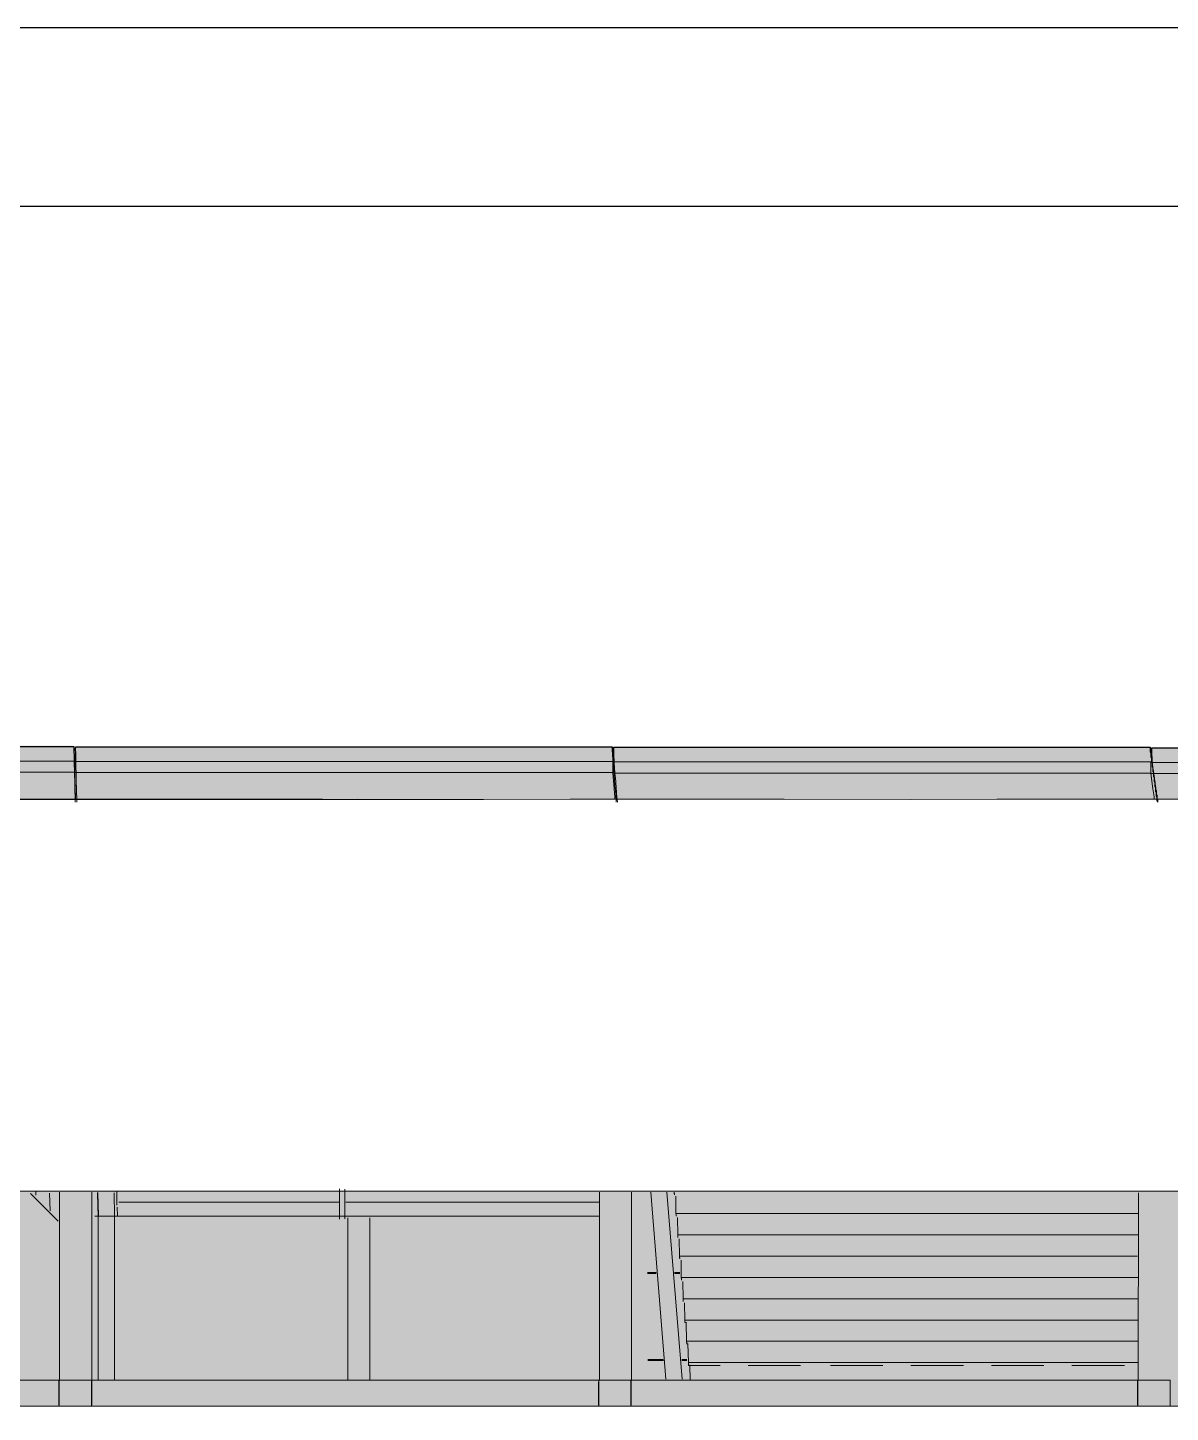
# Model space of a CAD drawing. Header units: millimetres. Extents: x 0 to 84100, y 0 to 59400.
# Drawn here: x 40214 to 46601, y 51662 to 59400 of the extents above; entities that cross this region are included whole.
import ezdxf

# ---------------------------------------------------------------- set-up
doc = ezdxf.new("R2010")
doc.units = ezdxf.units.MM
for name, color, linetype, lineweight in [('09_立面の外形', 7, 'Continuous', 30), ('10_見えがかり', 7, 'Continuous', 13), ('12_見えがかり（ガラス）', 5, 'Continuous', 9), ('90_図枠', 7, 'Continuous', 25)]:
    doc.layers.add(name, color=color, linetype=linetype, lineweight=lineweight)

msp = doc.modelspace()

# ---------------------------------------------------------------- hatches: boundary and pattern name
at = {"layer": '10_見えがかり', "true_color": 0xe9dcc4}
msp.add_hatch(color=8, dxfattribs=at).paths.add_polyline_path([(61784.3, 55441.6), (61794.3, 55431.6), (61794.3, 55401.6), (61779.3, 55416.6), (61639.3, 55416.6), (61629.3, 55406.6), (61389.3, 55406.6), (61379.3, 55396.6), (61139.3, 55396.6), (61129.3, 55386.6), (60659.3, 55386.6), (60649.3, 55376.6), (60189.3, 55376.6), (60179.3, 55366.6), (59729.3, 55366.6), (59719.3, 55356.6), (59269.3, 55356.6), (59259.3, 55346.6), (58809.3, 55346.6), (58799.3, 55336.6), (57919.3, 55336.6), (57909.3, 55326.6), (57089.3, 55326.6), (57079.3, 55316.6), (56269.3, 55316.6), (56259.3, 55306.6), (55149.3, 55306.6), (55139.3, 55296.6), (54009.3, 55296.6), (53999.3, 55286.6), (49499.3, 55286.6), (49489.3, 55296.6), (37469.3, 55296.6), (37459.3, 55306.6), (31159.3, 55306.6), (31154.3, 55301.6), (31154.3, 55371.6), (31169.3, 55386.6), (40469.3, 55386.6), (40479.3, 55376.6), (54879.3, 55376.6), (54889.3, 55386.6), (56089.3, 55386.6), (56099.3, 55396.6), (56929.3, 55396.6), (56939.3, 55406.6), (57759.3, 55406.6), (57769.3, 55416.6), (58689.3, 55416.6), (58699.3, 55426.6), (59159.3, 55426.6), (59169.3, 55436.6), (59619.3, 55436.6), (59629.3, 55446.6), (60089.3, 55446.6), (60099.3, 55456.6), (60549.3, 55456.6), (60559.3, 55466.6), (61009.3, 55466.6), (61019.3, 55476.6), (61049.3, 55476.6), (61059.3, 55466.6), (61069.3, 55466.6), (61079.3, 55476.6), (61319.3, 55476.6), (61329.3, 55486.6), (61569.3, 55486.6), (61579.3, 55496.6), (61779.3, 55496.6), (61784.3, 55491.6)])
at = {"layer": '12_見えがかり（ガラス）', "true_color": 0xdce9f2}
for points in [[(40469.3, 55296.6), (40474.3, 55291.6), (40474.3, 55171.6), (40484.3, 55161.6), (40484.3, 55091.6), (40479.3, 55086.6), (37469.3, 55086.6), (37464.3, 55091.6), (37464.3, 55291.6), (37469.3, 55296.6)], [(43479.3, 55296.6), (43484.3, 55291.6), (43484.3, 55191.6), (43494.3, 55181.6), (43494.3, 55091.6), (43489.3, 55086.6), (40489.3, 55086.6), (40484.3, 55091.6), (40484.3, 55161.6), (40474.3, 55171.6), (40474.3, 55291.6), (40479.3, 55296.6)], [(46489.3, 55296.6), (46494.3, 55291.6), (46494.3, 55181.6), (46504.3, 55171.6), (46504.3, 55111.6), (46514.3, 55101.6), (46514.3, 55091.6), (46509.3, 55086.6), (43499.3, 55086.6), (43494.3, 55091.6), (43494.3, 55181.6), (43484.3, 55191.6), (43484.3, 55291.6), (43489.3, 55296.6)], [(49489.3, 55296.6), (49494.3, 55291.6), (49494.3, 55221.6), (49504.3, 55211.6), (49504.3, 55171.6), (49514.3, 55161.6), (49514.3, 55121.6), (49524.3, 55111.6), (49524.3, 55091.6), (49519.3, 55086.6), (46519.3, 55086.6), (46514.3, 55091.6), (46514.3, 55101.6), (46504.3, 55111.6), (46504.3, 55171.6), (46494.3, 55181.6), (46494.3, 55291.6), (46499.3, 55296.6)], [(61269.3, 52896.6), (61274.3, 52891.6), (61274.3, 51701.6), (61269.3, 51696.6), (31699.3, 51696.6), (31694.3, 51701.6), (31694.3, 52891.6), (31699.3, 52896.6)]]:
    msp.add_hatch(color=8, dxfattribs=at).paths.add_polyline_path(points)

# ---------------------------------------------------------------- linework, layer by layer
at = {"layer": '09_立面の外形'}
msp.add_lwpolyline([(39722.9, 55383.4), (40222.6, 55383.4), (40472.4, 55383.4), (40472.5, 55376), (40472.5, 55368.5), (40472.6, 55361.1), (40472.7, 55354.2), (40473.2, 55354.2), (40473.2, 55346.7), (40473.3, 55339.3), (40473.4, 55331.9), (40473.4, 55325), (40473.9, 55325), (40474, 55317.5), (40474.1, 55310.1), (40474.1, 55301.3), (40483, 55301.3), (40483, 55308.3), (40482.8, 55323.1), (40482.8, 55330.4), (40482.7, 55337.8), (40482.6, 55345.2), (40482.6, 55352.5), (40482.5, 55359.9), (40482.4, 55367.3), (40482.6, 55381), (40732.4, 55381), (40982.3, 55381), (41232.1, 55381), (41481.9, 55381), (41731.7, 55381), (41981.6, 55381), (42231.4, 55381), (42481.2, 55381), (42731, 55381), (42980.8, 55381), (43230.7, 55381), (43480.5, 55381), (43480.7, 55373.6), (43481.1, 55358.9), (43481.2, 55352.5), (43482.8, 55352.5), (43483, 55345.2), (43483.2, 55337.8), (43483.3, 55330.4), (43483.5, 55324.1), (43485.1, 55324.1), (43485.4, 55309.4), (43485.6, 55302), (43485.8, 55296.2), (43492.1, 55296.2), (43491.9, 55306.2), (43491.7, 55313.5), (43491.5, 55320.8), (43491.3, 55328.1), (43491.1, 55335.4), (43490.7, 55350), (43490.5, 55357.3), (43490.4, 55364.6), (43490.7, 55378.4), (43740.4, 55378.4), (43990.2, 55378.4), (44239.9, 55378.4), (44489.7, 55378.4), (44739.4, 55378.4), (44989.1, 55378.4), (45238.9, 55378.4), (45488.6, 55378.4), (45738.4, 55378.4), (45988.1, 55378.4), (46237.9, 55378.4), (46487.6, 55378.4), (46487.9, 55371.1), (46488.2, 55363.8), (46488.6, 55356.5), (46488.8, 55350.8), (46491.4, 55350.8), (46491.7, 55343.5), (46492, 55336.2), (46492.4, 55328.9), (46492.6, 55323.1), (46499, 55323.1), (46498.6, 55332.9), (46498.2, 55340.2), (46497.9, 55347.4), (46497.6, 55354.6), (46497.3, 55361.8), (46497.8, 55375.7), (46997, 55375.7)], dxfattribs=at)
at = {"layer": '10_見えがかり'}
for points in [[(39722.9, 55383.4), (40222.6, 55383.4), (40472.4, 55383.4), (40472.5, 55376), (40472.5, 55368.5), (40472.6, 55361.1), (40472.7, 55354.2), (40473.2, 55354.2), (40473.2, 55346.7), (40473.3, 55339.3), (40473.4, 55331.9), (40473.4, 55325), (40473.9, 55325), (40474, 55317.5), (40474.1, 55310.1), (40474.1, 55302.7), (40474.2, 55295.8), (40474.7, 55295.8), (40474.8, 55288.3), (40474.8, 55280.9), (40474.9, 55273.5), (40475, 55266.5), (40475.5, 55266.5), (40475.5, 55259.1), (40475.6, 55251.7), (40475.7, 55244.2), (40475.7, 55237.3), (40476.2, 55237.3), (40476.3, 55229.9), (40476.3, 55222.5), (40476.4, 55215), (40476.5, 55208.1), (40477, 55208.1), (40477, 55200.7), (40477.1, 55193.3), (40477.2, 55185.8), (40477.2, 55178.9), (40477.7, 55178.9), (40477.8, 55171.5), (40477.9, 55164), (40477.9, 55156.6), (40478, 55149.7), (40478.5, 55149.7), (40478.6, 55142.3), (40478.6, 55134.8), (40478.7, 55127.4), (40478.8, 55120.5), (40479.3, 55120.5), (40479.3, 55113), (40479.4, 55105.6), (40479.5, 55098.2), (40479.5, 55091.3), (40480, 55091.3), (40480.1, 55083.8), (40480.2, 55076.4), (40480.2, 55071.6)], [(40489.2, 55071.6), (40489.1, 55073.3), (40489.1, 55079.7), (40488.6, 55079.7), (40488.5, 55087), (40488.4, 55094.4), (40488.4, 55101.8), (40488.3, 55108.1), (40487.8, 55108.1), (40487.7, 55115.5), (40487.7, 55122.9), (40487.6, 55130.2), (40487.6, 55136.6), (40487, 55136.6), (40487, 55143.9), (40486.9, 55151.3), (40486.8, 55158.7), (40486.8, 55165), (40486.3, 55165), (40486.1, 55187.1), (40486, 55193.5), (40485.5, 55193.5), (40485.4, 55200.9), (40485.3, 55215.6), (40485.3, 55221.9), (40484.7, 55221.9), (40484.7, 55229.3), (40484.6, 55236.7), (40484.6, 55244.1), (40484.5, 55250.4), (40484, 55250.4), (40483.9, 55257.8), (40483.9, 55265.1), (40483.8, 55272.5), (40483.7, 55278.9), (40483.2, 55278.9), (40483.1, 55286.2), (40483.1, 55293.6), (40483, 55301), (40483, 55308.3), (40482.8, 55323.1), (40482.8, 55330.4), (40482.7, 55337.8), (40482.6, 55345.2), (40482.6, 55352.5), (40482.5, 55359.9), (40482.4, 55367.3), (40482.6, 55381), (40732.4, 55381), (40982.3, 55381), (41232.1, 55381), (41481.9, 55381), (41731.7, 55381), (41981.6, 55381), (42231.4, 55381), (42481.2, 55381), (42731, 55381), (42980.8, 55381), (43230.7, 55381), (43480.5, 55381), (43480.7, 55373.6), (43481.1, 55358.9), (43481.2, 55352.5), (43482.8, 55352.5), (43483, 55345.2), (43483.2, 55337.8), (43483.3, 55330.4), (43483.5, 55324.1), (43485.1, 55324.1), (43485.4, 55309.4), (43485.6, 55302), (43485.8, 55295.6), (43487.3, 55295.6), (43487.5, 55288.3), (43487.7, 55280.9), (43487.9, 55273.5), (43488.1, 55267.2), (43489.6, 55267.2), (43489.8, 55259.8), (43490, 55252.4), (43490.2, 55245.1), (43490.4, 55238.7), (43491.9, 55238.7), (43492.1, 55231.4), (43492.5, 55216.6), (43492.6, 55210.3), (43494.2, 55210.3), (43494.4, 55202.9), (43494.6, 55195.5), (43494.8, 55188.2), (43494.9, 55181.8), (43496.5, 55181.8), (43496.7, 55174.4), (43496.9, 55167.1), (43497, 55159.7), (43497.2, 55153.4), (43498.8, 55153.4), (43498.9, 55146), (43499.1, 55138.6), (43499.3, 55131.2), (43499.5, 55124.9), (43501, 55124.9), (43501.2, 55117.5), (43501.4, 55110.2), (43501.6, 55102.8), (43501.8, 55096.4), (43503.3, 55096.4), (43503.5, 55089.1), (43503.7, 55081.7), (43503.9, 55074.3), (43504, 55071.6)], [(43499.3, 55201.4), (43499.1, 55208.7), (43498.9, 55216), (43498.8, 55221.8), (43497.2, 55221.8), (43497, 55229.1), (43496.8, 55236.4), (43496.6, 55243.7), (43496.5, 55249.4), (43494.9, 55249.4), (43494.5, 55264), (43494.4, 55271.3), (43494.2, 55277), (43492.6, 55277), (43492.4, 55284.3), (43492.3, 55291.6), (43492.1, 55298.9), (43491.9, 55306.2), (43491.7, 55313.5), (43491.5, 55320.8), (43491.3, 55328.1), (43491.1, 55335.4), (43490.7, 55350), (43490.5, 55357.3), (43490.4, 55364.6), (43490.7, 55378.4), (43740.4, 55378.4), (43990.2, 55378.4), (44239.9, 55378.4), (44489.7, 55378.4), (44739.4, 55378.4), (44989.1, 55378.4), (45238.9, 55378.4), (45488.6, 55378.4), (45738.4, 55378.4), (45988.1, 55378.4), (46237.9, 55378.4), (46487.6, 55378.4), (46487.9, 55371.1), (46488.2, 55363.8), (46488.6, 55356.5), (46488.8, 55350.8), (46491.4, 55350.8), (46491.7, 55343.5), (46492, 55336.2), (46492.4, 55328.9), (46492.6, 55323.1), (46495.2, 55323.1), (46495.5, 55315.8), (46495.8, 55308.5), (46496.2, 55301.2), (46496.4, 55295.5), (46499, 55295.5), (46499.3, 55288.2), (46499.6, 55280.9), (46500, 55273.6), (46500.2, 55267.9), (46502.8, 55267.9), (46503.1, 55260.6), (46503.5, 55253.3), (46503.8, 55246), (46504, 55240.2), (46506.6, 55240.2), (46506.9, 55232.9), (46507.3, 55225.6), (46507.6, 55218.3), (46507.8, 55212.6), (46510.4, 55212.6), (46510.7, 55205.3), (46511.1, 55198), (46511.4, 55190.7), (46511.6, 55185), (46514.2, 55185), (46514.5, 55177.7), (46514.9, 55170.4), (46515.2, 55163.1), (46515.4, 55157.3), (46518, 55157.3), (46518.3, 55150), (46518.7, 55142.7), (46519, 55135.4), (46519.2, 55129.7), (46521.8, 55129.7), (46522.2, 55122.4), (46522.5, 55115.1), (46522.8, 55107.8), (46523, 55102.1), (46525.6, 55102.1), (46526, 55094.8), (46526.3, 55087.5), (46526.6, 55080.2), (46526.8, 55074.4), (46529.4, 55074.4), (46529.6, 55071.6)], [(46520.1, 55141.3), (46519.8, 55148.5), (46519.5, 55155.7), (46519.2, 55162.9), (46519, 55168), (46516.3, 55168), (46516, 55175.3), (46515.7, 55182.5), (46515.4, 55189.7), (46515.2, 55194.8), (46512.5, 55194.8), (46512.2, 55202), (46511.9, 55209.3), (46511.6, 55216.5), (46511.3, 55221.6), (46508.7, 55221.6), (46508.4, 55228.8), (46508.1, 55236), (46507.8, 55243.2), (46507.5, 55248.3), (46504.9, 55248.3), (46504.6, 55255.6), (46504.3, 55262.8), (46503.9, 55270), (46503.7, 55275.1), (46501.1, 55275.1), (46500.8, 55282.3), (46500.1, 55296.8), (46499.8, 55304), (46499.2, 55318.5), (46498.9, 55325.7), (46498.6, 55332.9), (46498.2, 55340.2), (46497.9, 55347.4), (46497.6, 55354.6), (46497.3, 55361.8), (46497.8, 55375.7), (46997, 55375.7)], [(43510.5, 55071.6), (43510.4, 55077.9), (43510.2, 55083.6), (43508.6, 55083.6), (43508.5, 55090.9), (43508.3, 55098.2), (43508.1, 55105.5), (43507.9, 55111.2), (43506.4, 55111.2), (43506.2, 55118.5), (43506, 55125.8), (43505.8, 55133.1), (43505.6, 55138.9), (43504.1, 55138.9), (43503.9, 55146.2), (43503.7, 55153.5), (43503.5, 55160.8), (43503.4, 55166.5), (43501.8, 55166.5), (43501.6, 55173.8), (43501.4, 55181.1), (43501.2, 55188.4), (43501.1, 55194.1), (43499.5, 55194.1), (43499.3, 55201.4)], [(46531.1, 55071.6), (46530.9, 55075.4), (46530.6, 55082.7), (46530.4, 55087.7), (46527.8, 55087.7), (46527.4, 55095), (46527.1, 55102.2), (46526.8, 55109.4), (46526.6, 55114.5), (46523.9, 55114.5), (46523.6, 55121.7), (46523.3, 55129), (46523, 55136.2), (46522.8, 55141.3), (46520.1, 55141.3)], [(38964.7, 55086.7), (41451.8, 55087.2)], [(39672.7, 55087.9), (40394.9, 55088.1)], [(40394.9, 55088.1), (40862.2, 55088.3)], [(41862.7, 55088.1), (40394.9, 55088.1)], [(40394.9, 55088.1), (41367.4, 55087.1)], [(40862.2, 55088.3), (41367.4, 55087.1)], [(41367.4, 55087.1), (42058, 55087.7)], [(41367.4, 55087.1), (42762.7, 55087.4)], [(42058, 55087.7), (42762.7, 55087.4)], [(42762.7, 55087.4), (43247.3, 55088.7)], [(42762.7, 55087.4), (43752.5, 55088.1)], [(43381.5, 55087.6), (42762.7, 55087.4)], [(43247.3, 55088.7), (43752.5, 55088.1)], [(44131.4, 55088.1), (43752.5, 55088.1)], [(43752.5, 55088.1), (44442.8, 55088.1)], [(43752.5, 55088.1), (45147.4, 55087.2)], [(44442.8, 55088.1), (45147.4, 55087.2)], [(45147.4, 55087.2), (46136.9, 55088.2)], [(45147.4, 55087.2), (45631.8, 55088.1)], [(45631.8, 55088.1), (46136.9, 55088.2)], [(46046.9, 55088.1), (46136.9, 55088.2)], [(46136.9, 55088.2), (46827, 55089)], [(46136.9, 55088.2), (47531.3, 55087.6)], [(39672.7, 52896.6), (40394.9, 52896.6)], [(40384.7, 52730.2), (40230.8, 52884.1)], [(40260.2, 52894.7), (40260.2, 52874.7)], [(40337.2, 52887), (40339.8, 52787)], [(40392.3, 52892.8), (40392.4, 51843.3)], [(40394.9, 52896.6), (40862.2, 52896.6)], [(40572.3, 52892.8), (40572.4, 51843.3)], [(40605.1, 52889.3), (40607.2, 52811.2)], [(40607.1, 52889.3), (40609.2, 52811.2)], [(40607.1, 52887.8), (40610.5, 52758.1)], [(40697.1, 52887.8), (40700.5, 52758.1)], [(40712.6, 52893), (40713.4, 52835.1)], [(41367.4, 52896.6), (40862.2, 52896.6)], [(41367.4, 52896.6), (42058, 52896.6)], [(41956.7, 52741.8), (41956.7, 52911.3)], [(41986.7, 52909.6), (41986.7, 52743.5)], [(42058, 52896.6), (42762.7, 52896.6)], [(42762.7, 52896.6), (43247.3, 52896.6)], [(43247.3, 52896.6), (43752.5, 52896.6)], [(43410, 52891.5), (43410, 51842.5)], [(43590, 52891.5), (43590, 51842.5)], [(43696.9, 52891.2), (43781.9, 51846.2)], [(43752.5, 52896.6), (44442.8, 52896.6)], [(43786.8, 52891.2), (43871.9, 51846.2)], [(43828.2, 52891.1), (43828.1, 52892.3)], [(43828.2, 52891.1), (43828.3, 52889.8)], [(43828.3, 52889.8), (43828.4, 52888.5)], [(43828.4, 52888.5), (43828.5, 52887.2)], [(43828.5, 52887.2), (43828.6, 52885.9)], [(43828.6, 52885.9), (43828.7, 52884.6)], [(43828.7, 52884.6), (43828.9, 52883.3)], [(43828.9, 52883.3), (43829, 52882.1)], [(43829, 52882.1), (43829.1, 52880.8)], [(43829.1, 52880.8), (43829.2, 52879.5)], [(43829.2, 52879.5), (43829.3, 52878.2)], [(43829.3, 52878.2), (43829.4, 52876.9)], [(43836.8, 52869.8), (43838, 52773.2)], [(44442.8, 52896.6), (45147.4, 52896.6)], [(45147.4, 52896.6), (45631.8, 52896.6)], [(45631.8, 52896.6), (46136.9, 52896.6)], [(46136.9, 52896.6), (46827, 52896.6)], [(46422.2, 51839), (46422.6, 52888.6)], [(40607.2, 52811.2), (40608.5, 52762.4)], [(40609.2, 52811.2), (40610.5, 52762.4)], [(40713.4, 52833.8), (40713.4, 52835.1)], [(40713.4, 52833.8), (40713.4, 52832.5)], [(40713.4, 52832.5), (40713.4, 52831.2)], [(40713.4, 52831.2), (40713.4, 52829.9)], [(40713.4, 52829.9), (40713.5, 52828.5)], [(40713.5, 52828.5), (40713.5, 52827.2)], [(40713.5, 52827.2), (40713.5, 52825.9)], [(40713.5, 52825.9), (40713.5, 52824.6)], [(40713.5, 52824.6), (40713.5, 52823.2)], [(40713.5, 52823.2), (40713.5, 52821.9)], [(40713.5, 52821.9), (40713.5, 52820.6)], [(40713.5, 52820.6), (40713.5, 52819.3)], [(40715.4, 52808.7), (40716.1, 52760.5)], [(40723.4, 52835.1), (41173.3, 52835.1)], [(40723.4, 52835.1), (40943.3, 52835.1)], [(41173.3, 52835.1), (40943.3, 52835.1)], [(41403.2, 52835.1), (41173.3, 52835.1)], [(41633.1, 52835.1), (41403.2, 52835.1)], [(41863.1, 52835.1), (41633.1, 52835.1)], [(41953.1, 52835.1), (41863.1, 52835.1)], [(42093, 52835.1), (41993, 52835.1)], [(42322.9, 52835.1), (42093, 52835.1)], [(42552.9, 52835.1), (42322.9, 52835.1)], [(42782.8, 52835.1), (42552.9, 52835.1)], [(43012.8, 52835.1), (42782.8, 52835.1)], [(43242.7, 52835.1), (43012.8, 52835.1)], [(43412.6, 52835.1), (43242.7, 52835.1)], [(40608.6, 52758.3), (40590.3, 52758.3)], [(40699.4, 52758.3), (40608.6, 52758.3)], [(40608.6, 51841.3), (40608.6, 52758.3)], [(40608.6, 51841.3), (40608.6, 52758.3)], [(42003.3, 52758.3), (40699.4, 52758.3)], [(40699.4, 51841.3), (40699.4, 52758.3)], [(40699.4, 51841.3), (40699.4, 52758.3)], [(42127.1, 52758.3), (42003.3, 52758.3)], [(42003.3, 51841.3), (42003.3, 52748.4)], [(42003.3, 51841.3), (42003.3, 52748.4)], [(43411.2, 52758.3), (42127.1, 52758.3)], [(42127.1, 51841.3), (42127.1, 52748.4)], [(42127.1, 51841.3), (42127.1, 52748.4)], [(43838.1, 52771.9), (43838, 52773.2)], [(43838, 52773.2), (44068.7, 52773.2)], [(43838.1, 52771.9), (43838.2, 52770.6)], [(43838.2, 52770.6), (43838.3, 52769.3)], [(43838.3, 52769.3), (43838.4, 52768)], [(43838.4, 52768), (43838.5, 52766.8)], [(43838.5, 52766.8), (43838.6, 52765.5)], [(43838.6, 52765.5), (43838.7, 52764.2)], [(43838.7, 52764.2), (43838.8, 52762.9)], [(43838.8, 52762.9), (43838.9, 52761.6)], [(43838.9, 52761.6), (43839.1, 52760.3)], [(43839.1, 52760.3), (43839.2, 52759)], [(43839.2, 52759), (43839.3, 52757.7)], [(43846.6, 52750.7), (43847.9, 52654)], [(44299.4, 52773.2), (44068.7, 52773.2)], [(44530.1, 52773.2), (44299.4, 52773.2)], [(44760.8, 52773.2), (44530.1, 52773.2)], [(44991.4, 52773.2), (44760.8, 52773.2)], [(45222.1, 52773.2), (44991.4, 52773.2)], [(45452.8, 52773.2), (45222.1, 52773.2)], [(45683.5, 52773.2), (45452.8, 52773.2)], [(45914.2, 52773.2), (45683.5, 52773.2)], [(46144.9, 52773.2), (45914.2, 52773.2)], [(46375.6, 52773.2), (46144.9, 52773.2)], [(46423.6, 52773.2), (46375.6, 52773.2)], [(43848, 52652.7), (43847.9, 52654)], [(43847.9, 52654), (44310.4, 52654)], [(43847.9, 52654), (44079.1, 52654)], [(43848, 52652.7), (43848.1, 52651.5)], [(43848.1, 52651.5), (43848.2, 52650.2)], [(43848.2, 52650.2), (43848.3, 52648.9)], [(43848.3, 52648.9), (43848.4, 52647.6)], [(43848.4, 52647.6), (43848.5, 52646.3)], [(43848.5, 52646.3), (43848.6, 52645)], [(43848.6, 52645), (43848.7, 52643.7)], [(43848.7, 52643.7), (43848.8, 52642.4)], [(43848.8, 52642.4), (43848.9, 52641.2)], [(43848.9, 52641.2), (43849, 52639.9)], [(43849, 52639.9), (43849.2, 52638.6)], [(43856.4, 52631.5), (43857.8, 52534.9)], [(44310.4, 52654), (44079.1, 52654)], [(44541.7, 52654), (44310.4, 52654)], [(44772.9, 52654), (44541.7, 52654)], [(45004.2, 52654), (44772.9, 52654)], [(45235.5, 52654), (45004.2, 52654)], [(45466.7, 52654), (45235.5, 52654)], [(45698, 52654), (45466.7, 52654)], [(45929.3, 52654), (45698, 52654)], [(46160.5, 52654), (45929.3, 52654)], [(46391.8, 52654), (46160.5, 52654)], [(46420.7, 52654), (46391.8, 52654)], [(43857.9, 52533.6), (43857.8, 52534.9)], [(43857.8, 52534.9), (44089.6, 52534.9)], [(43857.9, 52533.6), (43858, 52532.3)], [(43858, 52532.3), (43858.1, 52531)], [(43858.1, 52531), (43858.2, 52529.7)], [(43858.2, 52529.7), (43858.3, 52528.4)], [(43858.3, 52528.4), (43858.4, 52527.1)], [(43858.4, 52527.1), (43858.5, 52525.9)], [(43858.5, 52525.9), (43858.6, 52524.6)], [(43858.6, 52524.6), (43858.7, 52523.3)], [(43858.7, 52523.3), (43858.8, 52522)], [(43858.8, 52522), (43858.9, 52520.7)], [(43858.9, 52520.7), (43859, 52519.4)], [(43866.2, 52512.3), (43867.6, 52415.7)], [(44321.4, 52534.9), (44089.6, 52534.9)], [(44553.3, 52534.9), (44321.4, 52534.9)], [(44785.1, 52534.9), (44553.3, 52534.9)], [(45017, 52534.9), (44785.1, 52534.9)], [(45248.8, 52534.9), (45017, 52534.9)], [(45480.7, 52534.9), (45248.8, 52534.9)], [(45712.5, 52534.9), (45480.7, 52534.9)], [(45944.4, 52534.9), (45712.5, 52534.9)], [(46176.2, 52534.9), (45944.4, 52534.9)], [(46408, 52534.9), (46176.2, 52534.9)], [(46417.7, 52534.9), (46408, 52534.9)], [(43707.9, 52443.4), (43679.6, 52443.4)], [(43679.6, 52437.4), (43707.9, 52437.4)], [(43709.2, 52443.4), (43680.9, 52443.4)], [(43680.9, 52437.4), (43709.2, 52437.4)], [(43726.8, 52443.4), (43707.9, 52443.4)], [(43707.9, 52437.4), (43726.8, 52437.4)], [(43728.1, 52443.4), (43709.2, 52443.4)], [(43709.2, 52437.4), (43728.1, 52437.4)], [(43849.5, 52443.4), (43830.6, 52443.4)], [(43830.6, 52437.4), (43849.5, 52437.4)], [(43859, 52443.4), (43849.5, 52443.4)], [(43849.5, 52437.4), (43859, 52437.4)], [(43867.7, 52414.4), (43867.6, 52415.7)], [(43867.6, 52415.7), (44100.1, 52415.7)], [(43867.7, 52414.4), (43867.9, 52413.1)], [(43867.9, 52413.1), (43868, 52411.9)], [(43868, 52411.9), (43868.1, 52410.6)], [(43868.1, 52410.6), (43868.2, 52409.3)], [(43868.2, 52409.3), (43868.3, 52408)], [(43868.3, 52408), (43868.4, 52406.7)], [(43868.4, 52406.7), (43868.5, 52405.4)], [(43868.5, 52405.4), (43868.6, 52404.1)], [(43868.6, 52404.1), (43868.7, 52402.8)], [(43868.7, 52402.8), (43868.8, 52401.5)], [(43868.8, 52401.5), (43868.9, 52400.3)], [(43875.9, 52393.2), (43877.5, 52296.6)], [(44332.5, 52415.7), (44100.1, 52415.7)], [(44564.9, 52415.7), (44332.5, 52415.7)], [(44797.3, 52415.7), (44564.9, 52415.7)], [(45029.7, 52415.7), (44797.3, 52415.7)], [(45262.2, 52415.7), (45029.7, 52415.7)], [(45494.6, 52415.7), (45262.2, 52415.7)], [(45727, 52415.7), (45494.6, 52415.7)], [(45959.4, 52415.7), (45727, 52415.7)], [(46191.8, 52415.7), (45959.4, 52415.7)], [(46424.3, 52415.7), (46191.8, 52415.7)], [(43877.6, 52295.3), (43877.5, 52296.6)], [(43877.5, 52296.6), (44343.5, 52296.6)], [(43877.5, 52296.6), (44110.5, 52296.6)], [(43877.6, 52295.3), (43877.7, 52294)], [(43877.7, 52294), (43877.8, 52292.7)], [(43877.8, 52292.7), (43877.9, 52291.4)], [(43877.9, 52291.4), (43878.1, 52290.1)], [(43878.1, 52290.1), (43878.2, 52288.8)], [(43878.2, 52288.8), (43878.3, 52287.5)], [(43878.3, 52287.5), (43878.4, 52286.3)], [(43878.4, 52286.3), (43878.5, 52285)], [(43878.5, 52285), (43878.6, 52283.7)], [(43878.6, 52283.7), (43878.7, 52282.4)], [(43878.7, 52282.4), (43878.8, 52281.1)], [(43885.7, 52274), (43887.4, 52177.4)], [(44343.5, 52296.6), (44110.5, 52296.6)], [(44576.5, 52296.6), (44343.5, 52296.6)], [(44809.5, 52296.6), (44576.5, 52296.6)], [(45042.5, 52296.6), (44809.5, 52296.6)], [(45275.5, 52296.6), (45042.5, 52296.6)], [(45508.5, 52296.6), (45275.5, 52296.6)], [(45741.5, 52296.6), (45508.5, 52296.6)], [(45974.5, 52296.6), (45741.5, 52296.6)], [(46207.5, 52296.6), (45974.5, 52296.6)], [(46421.1, 52296.6), (46207.5, 52296.6)], [(43887.5, 52176.1), (43887.4, 52177.4)], [(43887.4, 52177.4), (44354.5, 52177.4)], [(43887.4, 52177.4), (44121, 52177.4)], [(43887.5, 52176.1), (43887.6, 52174.8)], [(43887.6, 52174.8), (43887.7, 52173.5)], [(43887.7, 52173.5), (43887.8, 52172.2)], [(43887.8, 52172.2), (43887.9, 52171)], [(43887.9, 52171), (43888, 52169.7)], [(43888, 52169.7), (43888.1, 52168.4)], [(43888.1, 52168.4), (43888.3, 52167.1)], [(43888.3, 52167.1), (43888.4, 52165.8)], [(43888.4, 52165.8), (43888.5, 52164.5)], [(43888.5, 52164.5), (43888.6, 52163.2)], [(43888.6, 52163.2), (43888.7, 52161.9)], [(43895.3, 52164.5), (43897.3, 52058.3)], [(44354.5, 52177.4), (44121, 52177.4)], [(44588.1, 52177.4), (44354.5, 52177.4)], [(44821.7, 52177.4), (44588.1, 52177.4)], [(45055.3, 52177.4), (44821.7, 52177.4)], [(45288.8, 52177.4), (45055.3, 52177.4)], [(45522.4, 52177.4), (45288.8, 52177.4)], [(45756, 52177.4), (45522.4, 52177.4)], [(45989.6, 52177.4), (45756, 52177.4)], [(46223.1, 52177.4), (45989.6, 52177.4)], [(46417.8, 52177.4), (46223.1, 52177.4)], [(43897.4, 52057), (43897.3, 52058.3)], [(43897.3, 52058.3), (44365.6, 52058.3)], [(43897.3, 52058.3), (44131.4, 52058.3)], [(43897.4, 52057), (43897.5, 52055.7)], [(43897.5, 52055.7), (43897.6, 52054.4)], [(43897.6, 52054.4), (43897.7, 52053.1)], [(43897.7, 52053.1), (43897.8, 52051.8)], [(43897.8, 52051.8), (43897.9, 52050.5)], [(43897.9, 52050.5), (43898, 52049.2)], [(43898, 52049.2), (43898.1, 52047.9)], [(43898.1, 52047.9), (43898.2, 52046.6)], [(43898.2, 52046.6), (43898.3, 52045.4)], [(43898.3, 52045.4), (43898.5, 52044.1)], [(43898.5, 52044.1), (43898.6, 52042.8)], [(43905.1, 52045.4), (43907.2, 51939.1)], [(44365.6, 52058.3), (44131.4, 52058.3)], [(44599.7, 52058.3), (44365.6, 52058.3)], [(44833.9, 52058.3), (44599.7, 52058.3)], [(45068, 52058.3), (44833.9, 52058.3)], [(45302.2, 52058.3), (45068, 52058.3)], [(45536.3, 52058.3), (45302.2, 52058.3)], [(45770.5, 52058.3), (45536.3, 52058.3)], [(46004.6, 52058.3), (45770.5, 52058.3)], [(46238.8, 52058.3), (46004.6, 52058.3)], [(46424.2, 52058.3), (46238.8, 52058.3)], [(43690.8, 51957.1), (43681.3, 51957.1)], [(43681.3, 51951.1), (43690.8, 51951.1)], [(43682.7, 51951.1), (43692.1, 51951.1)], [(43719.1, 51957.1), (43690.8, 51957.1)], [(43690.8, 51951.1), (43719.1, 51951.1)], [(43692.1, 51951.1), (43720.4, 51951.1)], [(43747.4, 51957.1), (43719.1, 51957.1)], [(43719.1, 51951.1), (43747.4, 51951.1)], [(43720.4, 51951.1), (43748.8, 51951.1)], [(43766.3, 51957.1), (43747.4, 51957.1)], [(43747.4, 51951.1), (43766.3, 51951.1)], [(43748.8, 51951.1), (43767.6, 51951.1)], [(43889.1, 51957.1), (43870.2, 51957.1)], [(43870.2, 51951.1), (43889.1, 51951.1)], [(43898.5, 51957.1), (43889.1, 51957.1)], [(43889.1, 51951.1), (43898.5, 51951.1)], [(43907.3, 51937.8), (43907.2, 51939.1)], [(43907.2, 51939.1), (44141.9, 51939.1)], [(43907.3, 51937.8), (43907.4, 51936.5)], [(43907.4, 51936.5), (43907.5, 51935.2)], [(43907.5, 51935.2), (43907.6, 51933.9)], [(43907.6, 51933.9), (43907.7, 51932.6)], [(43907.7, 51932.6), (43907.8, 51931.4)], [(43907.8, 51931.4), (43907.9, 51930.1)], [(43907.9, 51930.1), (43908, 51928.8)], [(43908, 51928.8), (43908.1, 51927.5)], [(43908.1, 51927.5), (43908.2, 51926.2)], [(43908.2, 51926.2), (43908.3, 51924.9)], [(43908.3, 51924.9), (43908.4, 51923.6)], [(43914.8, 51926.2), (43916.6, 51839.3)], [(44376.6, 51939.1), (44141.9, 51939.1)], [(44611.3, 51939.1), (44376.6, 51939.1)], [(44846.1, 51939.1), (44611.3, 51939.1)], [(45080.8, 51939.1), (44846.1, 51939.1)], [(45315.5, 51939.1), (45080.8, 51939.1)], [(45550.2, 51939.1), (45315.5, 51939.1)], [(45785, 51939.1), (45550.2, 51939.1)], [(46019.7, 51939.1), (45785, 51939.1)], [(46254.4, 51939.1), (46019.7, 51939.1)], [(46420.7, 51939.1), (46254.4, 51939.1)], [(43908.4, 51923.6), (44084.5, 51923.6)], [(44241, 51923.6), (44378, 51923.6)], [(44378, 51923.6), (44534.5, 51923.6)], [(44700.8, 51923.6), (44847.6, 51923.6)], [(44847.6, 51923.6), (44994.3, 51923.6)], [(45150.9, 51923.6), (45317.2, 51923.6)], [(45317.2, 51923.6), (45444.4, 51923.6)], [(45600.9, 51923.6), (45786.8, 51923.6)], [(45786.8, 51923.6), (45894.4, 51923.6)], [(46051, 51923.6), (46256.4, 51923.6)], [(46256.4, 51923.6), (46344.5, 51923.6)], [(40153.1, 51840.6), (40389.1, 51840.6)], [(40389.1, 51700.6), (40389.1, 51840.6)], [(40391.1, 51840.5), (40571.1, 51840.5)], [(40391.1, 51840.5), (40391.1, 51825.5)], [(40391.1, 51825.5), (40391.1, 51810.5)], [(40391.1, 51810.5), (40391.1, 51795.5)], [(40391.1, 51795.5), (40391.1, 51780.6)], [(40391.1, 51780.6), (40391.1, 51765.6)], [(40571.1, 51840.5), (40571.1, 51825.5)], [(40571.1, 51825.5), (40571.1, 51810.5)], [(40571.1, 51810.5), (40571.1, 51795.5)], [(40571.1, 51795.5), (40571.1, 51780.6)], [(40571.1, 51780.6), (40571.1, 51765.6)], [(40573, 51700.6), (40573, 51840.6)], [(40809, 51840.6), (40573, 51840.6)], [(40809, 51840.6), (41044.9, 51840.6)], [(41044.9, 51840.6), (41280.8, 51840.6)], [(41280.8, 51840.6), (41516.7, 51840.6)], [(41516.7, 51840.6), (41752.7, 51840.6)], [(41752.7, 51840.6), (41988.6, 51840.6)], [(41988.6, 51840.6), (42224.5, 51840.6)], [(42224.5, 51840.6), (42460.5, 51840.6)], [(42460.5, 51840.6), (42696.4, 51840.6)], [(42696.4, 51840.6), (42932.3, 51840.6)], [(42932.3, 51840.6), (43168.2, 51840.6)], [(43168.2, 51840.6), (43404.2, 51840.6)], [(43404.2, 51700.6), (43404.2, 51830.6)], [(43406.1, 51840.5), (43586.1, 51840.5)], [(43406.1, 51840.5), (43406.1, 51825.5)], [(43406.1, 51825.5), (43406.1, 51810.5)], [(43406.1, 51810.5), (43406.1, 51795.5)], [(43406.1, 51795.5), (43406.1, 51780.6)], [(43406.1, 51780.6), (43406.1, 51765.6)], [(43586.1, 51840.5), (43586.1, 51825.5)], [(43586.1, 51825.5), (43586.1, 51810.5)], [(43586.1, 51810.5), (43586.1, 51795.5)], [(43586.1, 51795.5), (43586.1, 51780.6)], [(43586.1, 51780.6), (43586.1, 51765.6)], [(43588.1, 51700.6), (43588.1, 51840.6)], [(43823.9, 51840.6), (43588.1, 51840.6)], [(43823.9, 51840.6), (44059.8, 51840.6)], [(44059.8, 51840.6), (44295.6, 51840.6)], [(44295.6, 51840.6), (44531.5, 51840.6)], [(44531.5, 51840.6), (44767.3, 51840.6)], [(44767.3, 51840.6), (45003.1, 51840.6)], [(45003.1, 51840.6), (45239, 51840.6)], [(45239, 51840.6), (45474.8, 51840.6)], [(45474.8, 51840.6), (45710.7, 51840.6)], [(45710.7, 51840.6), (45946.5, 51840.6)], [(45946.5, 51840.6), (46182.4, 51840.6)], [(46182.4, 51840.6), (46418.2, 51840.6)], [(46418.2, 51700.6), (46418.2, 51840.6)], [(46420.3, 51840.5), (46600.1, 51840.5)], [(46420.3, 51840.5), (46420.3, 51825.5)], [(46420.3, 51825.5), (46420.3, 51810.5)], [(46420.3, 51810.5), (46420.3, 51795.5)], [(46420.3, 51795.5), (46420.3, 51780.6)], [(46420.3, 51780.6), (46420.3, 51765.6)], [(46600.1, 51840.5), (46600.1, 51825.5)], [(46600.1, 51825.5), (46600.1, 51810.5)], [(46600.1, 51810.5), (46600.1, 51795.5)], [(46600.1, 51795.5), (46600.1, 51780.6)], [(46600.1, 51780.6), (46600.1, 51765.6)], [(39672.7, 51696.6), (40394.9, 51696.6)], [(40391.1, 51765.6), (40391.1, 51750.6)], [(40391.1, 51750.6), (40391.1, 51735.6)], [(40391.1, 51735.6), (40391.1, 51720.6)], [(40391.1, 51720.6), (40391.1, 51705.6)], [(40391.1, 51705.6), (40391.1, 51698.1)], [(40394.9, 51696.6), (40862.2, 51696.6)], [(40571.1, 51765.6), (40571.1, 51750.6)], [(40571.1, 51750.6), (40571.1, 51735.6)], [(40571.1, 51735.6), (40571.1, 51720.6)], [(40571.1, 51720.6), (40571.1, 51705.6)], [(40571.1, 51705.6), (40571.1, 51698.1)], [(40862.2, 51696.6), (41367.4, 51696.6)], [(41367.4, 51696.6), (42058, 51696.6)], [(42058, 51696.6), (42762.7, 51696.6)], [(42762.7, 51696.6), (43247.3, 51696.6)], [(43752.5, 51696.6), (43247.3, 51696.6)], [(43406.1, 51765.6), (43406.1, 51750.6)], [(43406.1, 51750.6), (43406.1, 51735.6)], [(43406.1, 51735.6), (43406.1, 51720.6)], [(43406.1, 51720.6), (43406.1, 51705.6)], [(43406.1, 51705.6), (43406.1, 51698.1)], [(43586.1, 51765.6), (43586.1, 51750.6)], [(43586.1, 51750.6), (43586.1, 51735.6)], [(43586.1, 51735.6), (43586.1, 51720.6)], [(43586.1, 51720.6), (43586.1, 51705.6)], [(43586.1, 51705.6), (43586.1, 51698.1)], [(43752.5, 51696.6), (44442.8, 51696.6)], [(44442.8, 51696.6), (45147.4, 51696.6)], [(45147.4, 51696.6), (45631.8, 51696.6)], [(45631.8, 51696.6), (46136.9, 51696.6)], [(46136.9, 51696.6), (46827, 51696.6)], [(46420.3, 51765.6), (46420.3, 51750.6)], [(46420.3, 51750.6), (46420.3, 51735.6)], [(46420.3, 51735.6), (46420.3, 51720.6)], [(46420.3, 51720.6), (46420.3, 51705.6)], [(46420.3, 51705.6), (46420.3, 51698.1)], [(46600.1, 51765.6), (46600.1, 51750.6)], [(46600.1, 51750.6), (46600.1, 51735.6)], [(46600.1, 51735.6), (46600.1, 51720.6)], [(46600.1, 51720.6), (46600.1, 51705.6)], [(46600.1, 51705.6), (46600.1, 51698.1)]]:
    msp.add_lwpolyline(points, dxfattribs=at)
at = {"layer": '12_見えがかり（ガラス）'}
for points in [[(40226.7, 55301.3), (39976, 55301.3)], [(40477.3, 55301.3), (40226.7, 55301.3)], [(40477.3, 55301.3), (40477.3, 55239.7)], [(40477.6, 55298.9), (40477.3, 55237.1)], [(40728.2, 55298.9), (40477.6, 55298.9)], [(40978.9, 55298.9), (40728.2, 55298.9)], [(41229.5, 55298.9), (40978.9, 55298.9)], [(41480.1, 55298.9), (41229.5, 55298.9)], [(41730.8, 55298.9), (41480.1, 55298.9)], [(41981.4, 55298.9), (41730.8, 55298.9)], [(42232.1, 55298.9), (41981.4, 55298.9)], [(42482.7, 55298.9), (42232.1, 55298.9)], [(42733.4, 55298.9), (42482.7, 55298.9)], [(42984, 55298.9), (42733.4, 55298.9)], [(43234.6, 55298.9), (42984, 55298.9)], [(43485.3, 55298.9), (43234.6, 55298.9)], [(43485.3, 55298.9), (43485, 55237.2)], [(43485.5, 55296.2), (43485, 55234.4)], [(43736.1, 55296.2), (43485.5, 55296.2)], [(43986.6, 55296.2), (43736.1, 55296.2)], [(44237.2, 55296.2), (43986.6, 55296.2)], [(44487.8, 55296.2), (44237.2, 55296.2)], [(44738.3, 55296.2), (44487.8, 55296.2)], [(44988.9, 55296.2), (44738.3, 55296.2)], [(45239.4, 55296.2), (44988.9, 55296.2)], [(45490, 55296.2), (45239.4, 55296.2)], [(45740.6, 55296.3), (45490, 55296.2)], [(45991.1, 55296.3), (45740.6, 55296.3)], [(46241.7, 55296.3), (45991.1, 55296.3)], [(46492.2, 55296.3), (46241.7, 55296.3)], [(46492.2, 55296.3), (46491.8, 55234.4)], [(46492.5, 55293.5), (46491.8, 55231.5)], [(46742.9, 55293.5), (46492.5, 55293.5)], [(40226.7, 55239.7), (39976, 55239.7)], [(40477.3, 55239.7), (40226.7, 55239.7)], [(40478.6, 55192.6), (40477.3, 55239.7)], [(40728, 55237.1), (40477.3, 55237.1)], [(40477.3, 55237.1), (40478.6, 55191.3)], [(40479.8, 55145.6), (40478.6, 55192.6)], [(40478.6, 55191.3), (40479.8, 55145.5)], [(40978.6, 55237.1), (40728, 55237.1)], [(41229.3, 55237.1), (40978.6, 55237.1)], [(41479.9, 55237.1), (41229.3, 55237.1)], [(41730.5, 55237.1), (41479.9, 55237.1)], [(41981.2, 55237.1), (41730.5, 55237.1)], [(42231.8, 55237.1), (41981.2, 55237.1)], [(42482.5, 55237.1), (42231.8, 55237.1)], [(42733.1, 55237.1), (42482.5, 55237.1)], [(42983.7, 55237.2), (42733.1, 55237.1)], [(43234.4, 55237.2), (42983.7, 55237.2)], [(43485, 55237.2), (43234.4, 55237.2)], [(43488.7, 55191.3), (43485, 55237.2)], [(43735.6, 55234.4), (43485, 55234.4)], [(43485, 55234.4), (43488.7, 55189.9)], [(43492.4, 55145.5), (43488.7, 55191.3)], [(43488.7, 55189.9), (43492.4, 55145.4)], [(43986.2, 55234.4), (43735.6, 55234.4)], [(44236.7, 55234.4), (43986.2, 55234.4)], [(44487.3, 55234.4), (44236.7, 55234.4)], [(44737.8, 55234.4), (44487.3, 55234.4)], [(44988.4, 55234.4), (44737.8, 55234.4)], [(45239, 55234.4), (44988.4, 55234.4)], [(45489.5, 55234.4), (45239, 55234.4)], [(45740.1, 55234.4), (45489.5, 55234.4)], [(45990.6, 55234.4), (45740.1, 55234.4)], [(46241.2, 55234.4), (45990.6, 55234.4)], [(46491.8, 55234.4), (46241.2, 55234.4)], [(46497.9, 55189.9), (46491.8, 55234.4)], [(46742.2, 55231.5), (46491.8, 55231.5)], [(46491.8, 55231.5), (46497.9, 55188.4)], [(46504, 55145.4), (46497.9, 55189.9)], [(46497.9, 55188.4), (46504, 55145.3)], [(40481, 55098.5), (40479.8, 55145.6)], [(40479.8, 55145.5), (40481, 55099.7)], [(40481, 55099.7), (40481.3, 55090.5)], [(40481.3, 55089.1), (40481, 55098.5)], [(43496.1, 55099.7), (43492.4, 55145.5)], [(43492.4, 55145.4), (43496.1, 55100.9)], [(43496.1, 55100.9), (43496.8, 55092)], [(43496.8, 55090.5), (43496.1, 55099.7)], [(46510.1, 55100.9), (46504, 55145.4)], [(46504, 55145.3), (46510.1, 55102.1)], [(46510.1, 55102.1), (46511.4, 55093.5)], [(46511.4, 55092), (46510.1, 55100.9)], [(40377.8, 51696.6), (39673, 51696.6)], [(39673.1, 51696.6), (40375.8, 51696.6)], [(40377.8, 51696.6), (40883.2, 51696.6)], [(40863.1, 51696.6), (40644.3, 51696.6)], [(40863.1, 51696.6), (40873.1, 51696.6)], [(41350.7, 51696.6), (40883.2, 51696.6)], [(41031.6, 51696.6), (41348.8, 51696.6)], [(41350.7, 51696.6), (42073, 51696.6)], [(42059.4, 51696.6), (41694.3, 51696.6)], [(42763.7, 51696.6), (42073, 51696.6)], [(42764.2, 51696.6), (42754.3, 51696.6)], [(42763.7, 51696.6), (43248.6, 51696.6)], [(43209.7, 51696.6), (42764.2, 51696.6)], [(43754, 51696.6), (43248.6, 51696.6)], [(43754, 51696.6), (44444.5, 51696.6)], [(44109.9, 51696.6), (43784.3, 51696.6)], [(45149, 51696.6), (44444.5, 51696.6)], [(45139.8, 51696.6), (44574.3, 51696.6)], [(45149, 51696.6), (45654.2, 51696.6)], [(46139.1, 51696.6), (45654.2, 51696.6)], [(46140.2, 51696.6), (45744.2, 51696.6)], [(46139.1, 51696.6), (46829.3, 51696.6)], [(46150, 51696.6), (46140.2, 51696.6)], [(46830.5, 51696.6), (46564.2, 51696.6)]]:
    msp.add_lwpolyline(points, dxfattribs=at)
at = {"layer": '90_図枠'}
for points in [[(0, 0), (84100, 0), (84100, 59400), (0, 59400)], [(1000, 1000), (83100, 1000), (83100, 58400), (1000, 58400)]]:
    msp.add_lwpolyline(points, close=True, dxfattribs=at)

doc.saveas('drawing.dxf')
